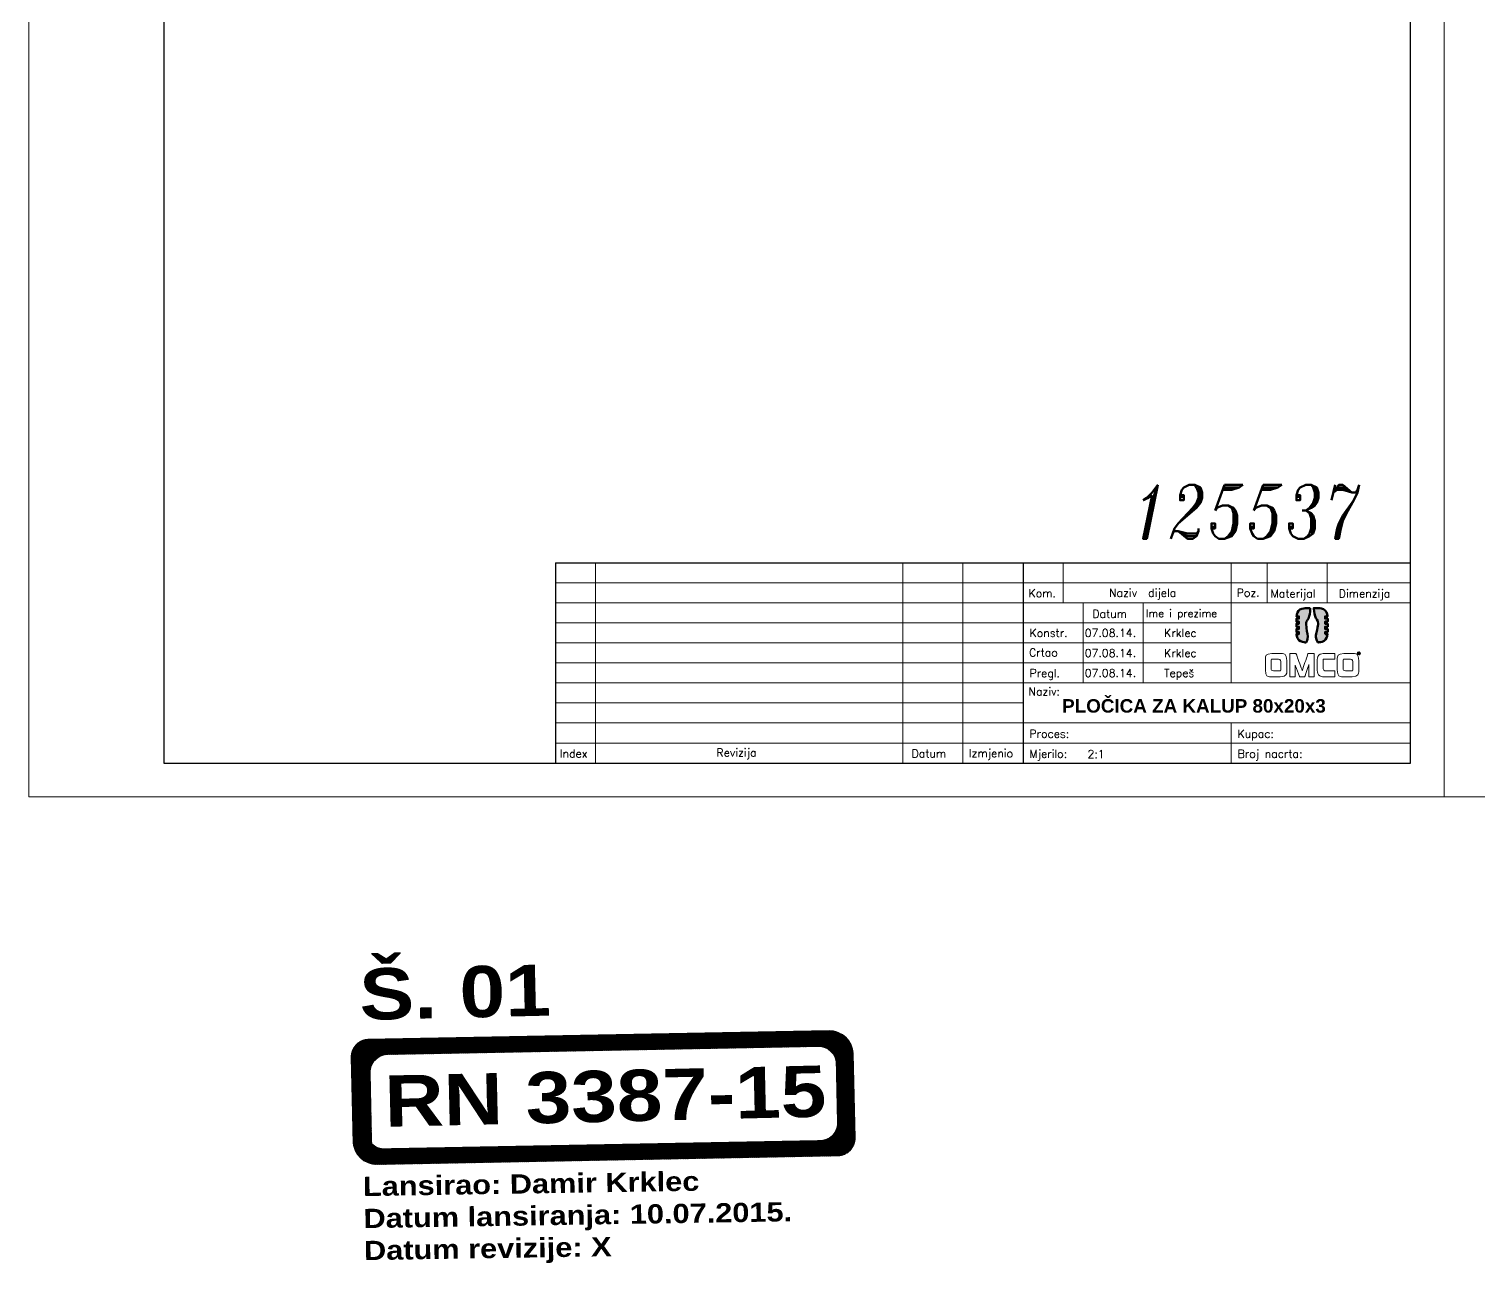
# Model space of a CAD drawing. Extents: x -409 to 671, y -177 to 531.
# Drawn here: x -408.5 to -193.5, y -163.3 to 19.8 of the extents above; entities that cross this region are included whole.
import ezdxf

# ---------------------------------------------------------------- set-up
doc = ezdxf.new("R2010")
doc.units = 0
doc.header["$LTSCALE"] = 7
doc.header["$MEASUREMENT"] = 0
doc.layers.get('0').update_dxf_attribs({"linetype": 'CONTINUOUS', "lineweight": 15})
doc.layers.add('3', color=3, linetype='CONTINUOUS', lineweight=30)
doc.layers.add('4', color=5, linetype='CONTINUOUS', lineweight=50)
doc.styles.add('ITALICT', font='ITALICT.shx', dxfattribs={"width": 0.8, "height": 3})
doc.styles.add('ROMANS', font='romans.shx')
doc.styles.get("Standard").update_dxf_attribs({"font": 'isocp.shx', "height": 3})
pattern_1 = [(45, (-366.213704, -153.16795), (-0.04939141, 0.04939141), [])]

msp = doc.modelspace()

# ---------------------------------------------------------------- hatches: boundary and pattern name
h = msp.add_hatch()
h.set_pattern_fill('ANSI31', color=1, scale=0.0055, style=0)
h.set_pattern_definition([(45, (-366.213704, -153.167948), (-0.012347852, 0.012347852), [])])
h.paths.add_polyline_path([(-289.3085, -146.6682, 0.41522729), (-286.7187, -143.97), (-286.9975, -131.4273, 0.33879662), (-289.0044, -128.9229, 0.05237956), (-289.736, -128.8479, 0.00407107), (-289.7933, -128.8485), (-358.0948, -130.1303, 0.41522729), (-360.6846, -132.8285), (-360.4081, -145.2643, 0.00407107), (-360.4064, -145.3216, 0.05237956), (-360.3015, -146.0495, 0.33879662), (-357.7169, -147.9521)])
h.paths.add_polyline_path([(-288.5126, -142.4634, -0.41522729), (-291.1024, -145.1616), (-355.7714, -146.3753, -0.18828344), (-357.5729, -145.7106, -0.20868191), (-358.4603, -143.7944), (-358.6707, -134.331, -0.41522729), (-356.0809, -131.6328), (-291.4119, -130.4191, -0.41320056), (-288.723, -133), (-288.7059, -133.7698)], flags=16)
h = msp.add_hatch()
h.set_pattern_fill('ANSI31', color=254, scale=0.022, style=0)
h.set_pattern_definition(pattern_1)
h.paths.add_polyline_path([(-357.7169, -147.9521, -0.33879662), (-360.3015, -146.0495, 0.3486048), (-356.823, -148.7054), (-288.5215, -147.4236, 0.41522729), (-285.9317, -144.7254), (-286.2081, -132.2896, 0.3486048), (-289.0044, -128.9229, -0.33879662), (-286.9975, -131.4273), (-286.7187, -143.97, -0.41522729), (-289.3085, -146.6682)])
h = msp.add_hatch()
h.set_pattern_fill('ANSI31', color=254, scale=0.022, style=0)
h.set_pattern_definition(pattern_1)
h.paths.add_polyline_path([(-288.723, -133, 0.41320056), (-291.4119, -130.4191), (-356.0809, -131.6328, 0.41522729), (-358.6707, -134.331), (-358.4603, -143.7944, 0.20868191), (-357.5729, -145.7106, -0.09285073), (-357.6563, -145.3143), (-357.8837, -135.0863, -0.41522729), (-355.2939, -132.3881), (-291.3948, -131.1889, -0.41320056), (-288.7059, -133.7698)])
at = {"layer": '4'}
h = msp.add_hatch(color=142, dxfattribs=at)
edge = h.paths.add_edge_path()
edge.add_spline(control_points=[(-219.0134, -68.5017), (-219.0134, -67.8634), (-218.4513, -67.6925), (-218.3898, -66.1606)], knot_values=[0.95238095, 0.95238095, 0.95238095, 0.95238095, 1, 1, 1, 1], degree=3, periodic=0)
edge.add_spline(control_points=[(-218.3898, -66.1606), (-218.3898, -66.1606), (-219.0382, -66.1606), (-219.0382, -66.1606)], knot_values=[0, 0, 0, 0, 0.04761905, 0.04761905, 0.04761905, 0.04761905], degree=3, periodic=0)
edge.add_spline(control_points=[(-219.0382, -66.1606), (-220.1328, -66.1606), (-220.3824, -67.005), (-220.4394, -67.3905), (-220.4394, -67.3905), (-220.4394, -67.3905), (-220.3466, -67.3905), (-220.2538, -67.3905)], knot_values=[0.04761905, 0.04761905, 0.04761905, 0.04761905, 0.0952381, 0.0952381, 0.0952381, 0.0952381, 0.11904762, 0.11904762, 0.11904762, 0.11904762], degree=3, periodic=0)
edge.add_spline(control_points=[(-220.2538, -67.3905), (-220.161, -67.3905), (-220.0683, -67.3905), (-220.0683, -67.3905)], knot_values=[0.11904762, 0.11904762, 0.11904762, 0.11904762, 0.14285714, 0.14285714, 0.14285714, 0.14285714], degree=3, periodic=0)
edge.add_spline(control_points=[(-220.0683, -67.3905), (-220.0683, -67.3905), (-220.0683, -67.7011), (-220.0683, -67.7011)], knot_values=[0.14285714, 0.14285714, 0.14285714, 0.14285714, 0.19047571, 0.19047571, 0.19047571, 0.19047571], degree=3, periodic=0)
edge.add_spline(control_points=[(-220.0683, -67.7011), (-220.0683, -67.7011), (-220.0683, -67.7011), (-220.0683, -67.7011), (-220.0683, -67.7011), (-220.0683, -67.7011), (-220.1653, -67.7011), (-220.2624, -67.7011)], knot_values=[0.19047571, 0.19047571, 0.19047571, 0.19047571, 0.19047619, 0.19047619, 0.19047619, 0.19047619, 0.21428571, 0.21428571, 0.21428571, 0.21428571], degree=3, periodic=0)
edge.add_spline(control_points=[(-220.2624, -67.7011), (-220.3594, -67.7011), (-220.4565, -67.7011), (-220.4565, -67.7011), (-220.4565, -67.7011), (-220.4565, -67.7011), (-220.4565, -67.8152), (-220.4565, -67.9293)], knot_values=[0.21428571, 0.21428571, 0.21428571, 0.21428571, 0.23809524, 0.23809524, 0.23809524, 0.23809524, 0.26190476, 0.26190476, 0.26190476, 0.26190476], degree=3, periodic=0)
edge.add_spline(control_points=[(-220.4565, -67.9293), (-220.4565, -68.0434), (-220.4565, -68.1575), (-220.4565, -68.1575), (-220.4565, -68.1575), (-220.4565, -68.1575), (-220.3594, -68.1575), (-220.2624, -68.1575)], knot_values=[0.26190476, 0.26190476, 0.26190476, 0.26190476, 0.28571429, 0.28571429, 0.28571429, 0.28571429, 0.30952381, 0.30952381, 0.30952381, 0.30952381], degree=3, periodic=0)
edge.add_spline(control_points=[(-220.2624, -68.1575), (-220.1653, -68.1575), (-220.0683, -68.1575), (-220.0683, -68.1575)], knot_values=[0.30952381, 0.30952381, 0.30952381, 0.30952381, 0.33333333, 0.33333333, 0.33333333, 0.33333333], degree=3, periodic=0)
edge.add_spline(control_points=[(-220.0683, -68.1575), (-220.0683, -68.1575), (-220.0683, -68.4681), (-220.0683, -68.4681)], knot_values=[0.33333333, 0.33333333, 0.33333333, 0.33333333, 0.3809519, 0.3809519, 0.3809519, 0.3809519], degree=3, periodic=0)
edge.add_spline(control_points=[(-220.0683, -68.4681), (-220.0683, -68.4681), (-220.0683, -68.4681), (-220.0683, -68.4681), (-220.0683, -68.4681), (-220.0683, -68.4681), (-220.1653, -68.4681), (-220.2624, -68.4681)], knot_values=[0.3809519, 0.3809519, 0.3809519, 0.3809519, 0.38095238, 0.38095238, 0.38095238, 0.38095238, 0.4047619, 0.4047619, 0.4047619, 0.4047619], degree=3, periodic=0)
edge.add_spline(control_points=[(-220.2624, -68.4681), (-220.3594, -68.4681), (-220.4565, -68.4681), (-220.4565, -68.4681), (-220.4565, -68.4681), (-220.4565, -68.4681), (-220.4565, -68.5822), (-220.4565, -68.6963)], knot_values=[0.4047619, 0.4047619, 0.4047619, 0.4047619, 0.42857143, 0.42857143, 0.42857143, 0.42857143, 0.45238095, 0.45238095, 0.45238095, 0.45238095], degree=3, periodic=0)
edge.add_spline(control_points=[(-220.4565, -68.6963), (-220.4565, -68.8104), (-220.4565, -68.9245), (-220.4565, -68.9245), (-220.4565, -68.9245), (-220.4565, -68.9245), (-220.3594, -68.9245), (-220.2624, -68.9245)], knot_values=[0.45238095, 0.45238095, 0.45238095, 0.45238095, 0.47619048, 0.47619048, 0.47619048, 0.47619048, 0.5, 0.5, 0.5, 0.5], degree=3, periodic=0)
edge.add_spline(control_points=[(-220.2624, -68.9245), (-220.1653, -68.9245), (-220.0683, -68.9245), (-220.0683, -68.9245)], knot_values=[0.5, 0.5, 0.5, 0.5, 0.52380952, 0.52380952, 0.52380952, 0.52380952], degree=3, periodic=0)
edge.add_spline(control_points=[(-220.0683, -68.9245), (-220.0683, -68.9245), (-220.0683, -69.235), (-220.0683, -69.235)], knot_values=[0.52380952, 0.52380952, 0.52380952, 0.52380952, 0.5714281, 0.5714281, 0.5714281, 0.5714281], degree=3, periodic=0)
edge.add_spline(control_points=[(-220.0683, -69.235), (-220.0683, -69.235), (-220.0683, -69.235), (-220.0683, -69.235), (-220.0683, -69.235), (-220.0683, -69.235), (-220.1653, -69.235), (-220.2624, -69.235)], knot_values=[0.5714281, 0.5714281, 0.5714281, 0.5714281, 0.57142857, 0.57142857, 0.57142857, 0.57142857, 0.5952381, 0.5952381, 0.5952381, 0.5952381], degree=3, periodic=0)
edge.add_spline(control_points=[(-220.2624, -69.235), (-220.3594, -69.235), (-220.4565, -69.235), (-220.4565, -69.235), (-220.4565, -69.235), (-220.4565, -69.235), (-220.4565, -69.3491), (-220.4565, -69.4632)], knot_values=[0.5952381, 0.5952381, 0.5952381, 0.5952381, 0.61904762, 0.61904762, 0.61904762, 0.61904762, 0.64285714, 0.64285714, 0.64285714, 0.64285714], degree=3, periodic=0)
edge.add_spline(control_points=[(-220.4565, -69.4632), (-220.4565, -69.5773), (-220.4565, -69.6915), (-220.4565, -69.6915), (-220.4565, -69.6915), (-220.4565, -69.6915), (-220.3594, -69.6915), (-220.2624, -69.6915)], knot_values=[0.64285714, 0.64285714, 0.64285714, 0.64285714, 0.66666667, 0.66666667, 0.66666667, 0.66666667, 0.69047619, 0.69047619, 0.69047619, 0.69047619], degree=3, periodic=0)
edge.add_spline(control_points=[(-220.2624, -69.6915), (-220.1653, -69.6915), (-220.0683, -69.6915), (-220.0683, -69.6915)], knot_values=[0.69047619, 0.69047619, 0.69047619, 0.69047619, 0.71428571, 0.71428571, 0.71428571, 0.71428571], degree=3, periodic=0)
edge.add_spline(control_points=[(-220.0683, -69.6915), (-220.0683, -69.6915), (-220.0683, -70.002), (-220.0683, -70.002)], knot_values=[0.71428571, 0.71428571, 0.71428571, 0.71428571, 0.76190429, 0.76190429, 0.76190429, 0.76190429], degree=3, periodic=0)
edge.add_spline(control_points=[(-220.0683, -70.002), (-220.0683, -70.002), (-220.0683, -70.002), (-220.0683, -70.002), (-220.0683, -70.002), (-220.0683, -70.002), (-220.4423, -70.002), (-220.4423, -70.002)], knot_values=[0.76190429, 0.76190429, 0.76190429, 0.76190429, 0.76190476, 0.76190476, 0.76190476, 0.76190476, 0.80952381, 0.80952381, 0.80952381, 0.80952381], degree=3, periodic=0)
edge.add_spline(control_points=[(-220.4423, -70.002), (-220.3101, -71.1717), (-219.2768, -71.2319), (-219.1241, -71.2319)], knot_values=[0.80952381, 0.80952381, 0.80952381, 0.80952381, 0.85714286, 0.85714286, 0.85714286, 0.85714286], degree=3, periodic=0)
edge.add_spline(control_points=[(-219.1241, -71.2319), (-219.1241, -71.2319), (-219.0095, -71.2319), (-219.0095, -71.2319)], knot_values=[0.85714286, 0.85714286, 0.85714286, 0.85714286, 0.9047619, 0.9047619, 0.9047619, 0.9047619], degree=3, periodic=0)
edge.add_spline(control_points=[(-219.0095, -71.2319), (-218.4669, -70.4517), (-219.0134, -69.3146), (-219.0134, -68.5017)], knot_values=[0.9047619, 0.9047619, 0.9047619, 0.9047619, 0.95238095, 0.95238095, 0.95238095, 0.95238095], degree=3, periodic=0)
h = msp.add_hatch(color=253, dxfattribs=at)
edge = h.paths.add_edge_path()
edge.add_spline(control_points=[(-216.1857, -68.9245), (-216.1857, -68.9245), (-216.1857, -68.9245), (-216.1857, -68.9245), (-216.1857, -68.9245), (-216.1857, -68.9245), (-216.0886, -68.9245), (-215.9916, -68.9245)], knot_values=[0.23809476, 0.23809476, 0.23809476, 0.23809476, 0.23809524, 0.23809524, 0.23809524, 0.23809524, 0.26190476, 0.26190476, 0.26190476, 0.26190476], degree=3, periodic=0)
edge.add_spline(control_points=[(-215.9916, -68.9245), (-215.8945, -68.9245), (-215.7975, -68.9245), (-215.7975, -68.9245), (-215.7975, -68.9245), (-215.7975, -68.9245), (-215.7975, -68.8104), (-215.7975, -68.6963)], knot_values=[0.26190476, 0.26190476, 0.26190476, 0.26190476, 0.28571429, 0.28571429, 0.28571429, 0.28571429, 0.30952381, 0.30952381, 0.30952381, 0.30952381], degree=3, periodic=0)
edge.add_spline(control_points=[(-215.7975, -68.6963), (-215.7975, -68.5822), (-215.7975, -68.4681), (-215.7975, -68.4681), (-215.7975, -68.4681), (-215.7975, -68.4681), (-215.8945, -68.4681), (-215.9916, -68.4681)], knot_values=[0.30952381, 0.30952381, 0.30952381, 0.30952381, 0.33333333, 0.33333333, 0.33333333, 0.33333333, 0.35714286, 0.35714286, 0.35714286, 0.35714286], degree=3, periodic=0)
edge.add_spline(control_points=[(-215.9916, -68.4681), (-216.0886, -68.4681), (-216.1857, -68.4681), (-216.1857, -68.4681)], knot_values=[0.35714286, 0.35714286, 0.35714286, 0.35714286, 0.38095238, 0.38095238, 0.38095238, 0.38095238], degree=3, periodic=0)
edge.add_spline(control_points=[(-216.1857, -68.4681), (-216.1857, -68.4681), (-216.1857, -68.1575), (-216.1857, -68.1575)], knot_values=[0.38095238, 0.38095238, 0.38095238, 0.38095238, 0.42857095, 0.42857095, 0.42857095, 0.42857095], degree=3, periodic=0)
edge.add_spline(control_points=[(-216.1857, -68.1575), (-216.1857, -68.1575), (-216.1857, -68.1575), (-216.1857, -68.1575), (-216.1857, -68.1575), (-216.1857, -68.1575), (-216.0886, -68.1575), (-215.9916, -68.1575)], knot_values=[0.42857095, 0.42857095, 0.42857095, 0.42857095, 0.42857143, 0.42857143, 0.42857143, 0.42857143, 0.45238095, 0.45238095, 0.45238095, 0.45238095], degree=3, periodic=0)
edge.add_spline(control_points=[(-215.9916, -68.1575), (-215.8945, -68.1575), (-215.7975, -68.1575), (-215.7975, -68.1575), (-215.7975, -68.1575), (-215.7975, -68.1575), (-215.7975, -68.0434), (-215.7975, -67.9293)], knot_values=[0.45238095, 0.45238095, 0.45238095, 0.45238095, 0.47619048, 0.47619048, 0.47619048, 0.47619048, 0.5, 0.5, 0.5, 0.5], degree=3, periodic=0)
edge.add_spline(control_points=[(-215.7975, -67.9293), (-215.7975, -67.8152), (-215.7975, -67.7011), (-215.7975, -67.7011), (-215.7975, -67.7011), (-215.7975, -67.7011), (-215.8945, -67.7011), (-215.9916, -67.7011)], knot_values=[0.5, 0.5, 0.5, 0.5, 0.52380952, 0.52380952, 0.52380952, 0.52380952, 0.54761905, 0.54761905, 0.54761905, 0.54761905], degree=3, periodic=0)
edge.add_spline(control_points=[(-215.9916, -67.7011), (-216.0886, -67.7011), (-216.1857, -67.7011), (-216.1857, -67.7011)], knot_values=[0.54761905, 0.54761905, 0.54761905, 0.54761905, 0.57142857, 0.57142857, 0.57142857, 0.57142857], degree=3, periodic=0)
edge.add_spline(control_points=[(-216.1857, -67.7011), (-216.1857, -67.7011), (-216.1857, -67.3905), (-216.1857, -67.3905)], knot_values=[0.57142857, 0.57142857, 0.57142857, 0.57142857, 0.61904714, 0.61904714, 0.61904714, 0.61904714], degree=3, periodic=0)
edge.add_spline(control_points=[(-216.1857, -67.3905), (-216.1857, -67.3905), (-216.1857, -67.3905), (-216.1857, -67.3905), (-216.1857, -67.3905), (-216.1857, -67.3905), (-215.8128, -67.3905), (-215.8128, -67.3905)], knot_values=[0.61904714, 0.61904714, 0.61904714, 0.61904714, 0.61904762, 0.61904762, 0.61904762, 0.61904762, 0.66666667, 0.66666667, 0.66666667, 0.66666667], degree=3, periodic=0)
edge.add_spline(control_points=[(-215.8128, -67.3905), (-215.9493, -66.2285), (-216.9775, -66.1606), (-217.1298, -66.1606), (-217.1298, -66.1606), (-217.1298, -66.1606), (-217.8644, -66.1606), (-217.8644, -66.1606)], knot_values=[0.66666667, 0.66666667, 0.66666667, 0.66666667, 0.71428571, 0.71428571, 0.71428571, 0.71428572, 0.76190476, 0.76190476, 0.76190476, 0.76190476], degree=3, periodic=0)
edge.add_spline(control_points=[(-217.8644, -66.1606), (-217.8027, -67.6925), (-217.2404, -67.8634), (-217.2404, -68.5017)], knot_values=[0.76190476, 0.76190476, 0.76190476, 0.76190476, 0.80952381, 0.80952381, 0.80952381, 0.80952381], degree=3, periodic=0)
edge.add_spline(control_points=[(-217.2404, -68.5017), (-217.2404, -69.3146), (-217.787, -70.4517), (-217.2444, -71.2319)], knot_values=[0.80952381, 0.80952381, 0.80952381, 0.80952381, 0.85714286, 0.85714286, 0.85714286, 0.85714286], degree=3, periodic=0)
edge.add_spline(control_points=[(-217.2444, -71.2319), (-217.2444, -71.2319), (-217.2072, -71.2319), (-217.2072, -71.2319)], knot_values=[0.85714286, 0.85714286, 0.85714286, 0.85714286, 0.9047619, 0.9047619, 0.9047619, 0.9047619], degree=3, periodic=0)
edge.add_spline(control_points=[(-217.2072, -71.2319), (-216.1126, -71.2319), (-215.8681, -70.3876), (-215.8134, -70.002), (-215.8134, -70.002), (-215.8134, -70.002), (-215.9065, -70.002), (-215.9996, -70.002)], knot_values=[0.9047619, 0.9047619, 0.9047619, 0.9047619, 0.95238095, 0.95238095, 0.95238095, 0.95238095, 0.97619048, 0.97619048, 0.97619048, 0.97619048], degree=3, periodic=0)
edge.add_spline(control_points=[(-215.9996, -70.002), (-216.0926, -70.002), (-216.1857, -70.002), (-216.1857, -70.002)], knot_values=[0.97619048, 0.97619048, 0.97619048, 0.97619048, 1, 1, 1, 1], degree=3, periodic=0)
edge.add_spline(control_points=[(-216.1857, -70.002), (-216.1857, -70.002), (-216.1857, -69.6915), (-216.1857, -69.6915)], knot_values=[0, 0, 0, 0, 0.04761857, 0.04761857, 0.04761857, 0.04761857], degree=3, periodic=0)
edge.add_spline(control_points=[(-216.1857, -69.6915), (-216.1857, -69.6915), (-216.1857, -69.6915), (-216.1857, -69.6915), (-216.1857, -69.6915), (-216.1857, -69.6915), (-216.0886, -69.6915), (-215.9916, -69.6915)], knot_values=[0.04761857, 0.04761857, 0.04761857, 0.04761857, 0.04761905, 0.04761905, 0.04761905, 0.04761905, 0.07142857, 0.07142857, 0.07142857, 0.07142857], degree=3, periodic=0)
edge.add_spline(control_points=[(-215.9916, -69.6915), (-215.8945, -69.6915), (-215.7975, -69.6915), (-215.7975, -69.6915), (-215.7975, -69.6915), (-215.7975, -69.6915), (-215.7975, -69.5773), (-215.7975, -69.4632)], knot_values=[0.07142857, 0.07142857, 0.07142857, 0.07142857, 0.0952381, 0.0952381, 0.0952381, 0.0952381, 0.11904762, 0.11904762, 0.11904762, 0.11904762], degree=3, periodic=0)
edge.add_spline(control_points=[(-215.7975, -69.4632), (-215.7975, -69.3491), (-215.7975, -69.235), (-215.7975, -69.235), (-215.7975, -69.235), (-215.7975, -69.235), (-215.8945, -69.235), (-215.9916, -69.235)], knot_values=[0.11904762, 0.11904762, 0.11904762, 0.11904762, 0.14285714, 0.14285714, 0.14285714, 0.14285714, 0.16666667, 0.16666667, 0.16666667, 0.16666667], degree=3, periodic=0)
edge.add_spline(control_points=[(-215.9916, -69.235), (-216.0886, -69.235), (-216.1857, -69.235), (-216.1857, -69.235)], knot_values=[0.16666667, 0.16666667, 0.16666667, 0.16666667, 0.19047619, 0.19047619, 0.19047619, 0.19047619], degree=3, periodic=0)
edge.add_spline(control_points=[(-216.1857, -69.235), (-216.1857, -69.235), (-216.1857, -68.9245), (-216.1857, -68.9245)], knot_values=[0.19047619, 0.19047619, 0.19047619, 0.19047619, 0.23809476, 0.23809476, 0.23809476, 0.23809476], degree=3, periodic=0)

# ---------------------------------------------------------------- linework, layer by layer
for p, q in [((-408.5003, 202.8629), (-408.5003, -94.1371)), ((-198.5003, 202.8629), (-198.5003, -94.1371)), ((-198.5003, -94.1371), (-198.5003, 202.8629)), ((-324.4639, -59.4431), (-324.4639, -89.1371)), ((-278.8291, -59.4431), (-278.8291, -89.1371)), ((-269.9209, -59.4431), (-269.9209, -89.1371)), ((-255.0739, -59.4431), (-255.0739, -65.3819)), ((-230.131, -59.4431), (-230.131, -77.2595)), ((-224.786, -59.4431), (-224.786, -65.3819)), ((-215.8778, -59.4431), (-215.8778, -65.3819)), ((-330.4027, -62.4125), (-203.5003, -62.4125)), ((-203.5003, -65.3819), (-330.4027, -65.3819)), ((-252.1045, -65.3819), (-252.1045, -77.2595)), ((-243.1963, -65.3819), (-243.1963, -77.2595)), ((-330.4027, -68.3513), (-230.131, -68.3513)), ((-330.4027, -71.3207), (-230.131, -71.3207)), ((-330.4027, -74.2901), (-230.131, -74.2901)), ((-330.4027, -77.2595), (-203.5003, -77.2595)), ((-261.0127, -80.2289), (-330.4027, -80.2289)), ((-330.4027, -83.1983), (-203.5003, -83.1983)), ((-230.131, -83.1983), (-230.131, -89.1371)), ((-330.4027, -86.1677), (-203.5003, -86.1677)), ((-408.5003, -94.1371), (-198.5003, -94.1371)), ((-198.5003, -94.1371), (11.4997, -94.1371))]:
    msp.add_line(p, q)
at = {"color": 7}
for p, q in [((-358.0948, -130.1303), (-289.7933, -128.8485)), ((-356.0809, -131.6328), (-291.4119, -130.4191)), ((-360.6846, -132.8285), (-360.4081, -145.2643)), ((-355.2939, -132.3881), (-291.3948, -131.1889)), ((-288.723, -133), (-288.5126, -142.4634)), ((-286.9975, -131.4273), (-286.7187, -143.97)), ((-286.2081, -132.2896), (-285.9317, -144.7254)), ((-358.6707, -134.331), (-358.4603, -143.7944)), ((-357.8837, -135.0863), (-357.6563, -145.3143)), ((-355.7714, -146.3753), (-291.1024, -145.1616)), ((-357.7169, -147.9521), (-289.3085, -146.6682)), ((-356.823, -148.7054), (-288.5215, -147.4236))]:
    msp.add_line(p, q, dxfattribs=at)
for centre, radius, start, end in [((-289.7273, -132.3679), 3.52, 1.273388, 91.075154), ((-289.6369, -131.486), 2.64, 1.273388, 91.075154), ((-358.0452, -132.7698), 2.64, 91.075154, 181.273388), ((-291.3623, -133.0587), 2.64, 1.273388, 91.075154), ((-356.0313, -134.2723), 2.64, 91.075154, 181.273388), ((-355.2443, -135.0277), 2.64, 91.075154, 181.273388), ((-291.3452, -133.8285), 2.64, 1.273388, 91.075154), ((-355.821, -143.7358), 2.64, 181.273388, 271.075154), ((-291.152, -142.5221), 2.64, 271.075154, 1.273388), ((-289.358, -144.0287), 2.64, 271.075154, 1.273388), ((-356.889, -145.186), 3.52, 181.273388, 271.075154), ((-357.7664, -145.3125), 2.64, 181.273388, 271.075154), ((-356.5566, -145.2898), 1.1, 181.273388, 202.49237), ((-288.5711, -144.7841), 2.64, 271.075154, 1.273388)]:
    msp.add_arc(centre, radius, start, end, dxfattribs=at)
for points, knots in [([(-222.8383, -76.3394), (-222.8383, -76.3394), (-224.1435, -76.3394), (-224.1435, -76.3394), (-224.1435, -76.3394), (-224.2546, -76.3394), (-225.0506, -76.2927), (-225.0506, -75.3269), (-225.0506, -75.3269), (-225.0506, -75.3269), (-225.0506, -73.8521), (-225.0506, -73.8521), (-225.0506, -73.8521), (-225.0506, -73.8521), (-225.0506, -72.8864), (-224.085, -72.8864), (-224.085, -72.8864), (-224.085, -72.8864), (-222.7857, -72.8864), (-222.7857, -72.8864), (-222.7857, -72.8864), (-222.6745, -72.8864), (-221.8785, -72.9391), (-221.8785, -73.9048), (-221.8785, -73.9048), (-221.8785, -73.9048), (-221.8785, -75.3737), (-221.8785, -75.3737), (-221.8785, -75.3737), (-221.8785, -75.3737), (-221.8727, -76.3394), (-222.8383, -76.3394)], [0, 0, 0, 0, 0.125, 0.125, 0.125, 0.1875, 0.25, 0.25, 0.25, 0.3125, 0.375, 0.375, 0.375, 0.4375, 0.5, 0.5, 0.5, 0.5625, 0.625, 0.625, 0.625, 0.6875, 0.75, 0.75, 0.75, 0.8125, 0.875, 0.875, 0.875, 0.9375, 1, 1, 1, 1]), ([(-218.5894, -76.3394), (-218.5894, -76.3394), (-218.5894, -74.531), (-218.5894, -74.531), (-218.5894, -74.531), (-218.5894, -74.531), (-219.2214, -76.3394), (-219.2214, -76.3394), (-219.2214, -76.3394), (-219.2214, -76.3394), (-219.9823, -76.3394), (-219.9823, -76.3394), (-219.9823, -76.3394), (-219.9823, -76.3394), (-220.626, -74.6128), (-220.626, -74.6128), (-220.626, -74.6128), (-220.626, -74.6128), (-220.626, -76.3394), (-220.626, -76.3394), (-220.626, -76.3394), (-220.626, -76.3394), (-221.4396, -76.3394), (-221.4396, -76.3394), (-221.4396, -76.3394), (-221.4396, -76.3394), (-221.4396, -72.8864), (-221.4396, -72.8864), (-221.4396, -72.8864), (-221.4396, -72.8864), (-220.4974, -72.8864), (-220.4974, -72.8864), (-220.4974, -72.8864), (-220.4974, -72.8864), (-219.5902, -75.4323), (-219.5902, -75.4323), (-219.5902, -75.4323), (-219.5902, -75.4323), (-218.724, -72.8864), (-218.724, -72.8864), (-218.724, -72.8864), (-218.724, -72.8864), (-217.7992, -72.8864), (-217.7992, -72.8864), (-217.7992, -72.8864), (-217.7992, -72.8864), (-217.7992, -76.3394), (-217.7992, -76.3394), (-217.7992, -76.3394), (-217.7992, -76.3394), (-218.5894, -76.3394), (-218.5894, -76.3394)], [0, 0, 0, 0, 0.07692308, 0.07692308, 0.07692308, 0.11538462, 0.15384615, 0.15384615, 0.15384615, 0.19230769, 0.23076923, 0.23076923, 0.23076923, 0.26923077, 0.30769231, 0.30769231, 0.30769231, 0.34615385, 0.38461538, 0.38461538, 0.38461538, 0.42307692, 0.46153846, 0.46153846, 0.46153846, 0.5, 0.53846154, 0.53846154, 0.53846154, 0.57692308, 0.61538462, 0.61538462, 0.61538462, 0.65384615, 0.69230769, 0.69230769, 0.69230769, 0.73076923, 0.76923077, 0.76923077, 0.76923077, 0.80769231, 0.84615385, 0.84615385, 0.84615385, 0.88461538, 0.92307692, 0.92307692, 0.92307692, 0.96153846, 1, 1, 1, 1]), ([(-214.7558, -75.4617), (-214.7558, -75.4617), (-216.143, -75.4617), (-216.143, -75.4617), (-216.143, -75.4617), (-216.4825, -75.4617), (-216.4825, -75.0694), (-216.4825, -75.0694), (-216.4825, -75.0694), (-216.4825, -75.0694), (-216.4825, -73.8228), (-216.4825, -73.8228), (-216.4825, -73.8228), (-216.4825, -73.7117), (-216.3712, -73.7058), (-216.3712, -73.7058), (-216.3712, -73.7058), (-216.3712, -73.7058), (-214.7558, -73.7058), (-214.7558, -73.7058), (-214.7558, -73.7058), (-214.7558, -73.7058), (-214.7558, -72.8864), (-214.7558, -72.8864), (-214.7558, -72.8864), (-214.7558, -72.8864), (-216.3946, -72.8864), (-216.3946, -72.8864), (-216.3946, -72.8864), (-217.3603, -72.8864), (-217.3603, -73.8521), (-217.3603, -73.8521), (-217.3603, -73.8521), (-217.3603, -73.8521), (-217.3603, -75.3269), (-217.3603, -75.3269), (-217.3603, -75.3269), (-217.3603, -76.2927), (-216.5644, -76.3394), (-216.4532, -76.3394), (-216.4532, -76.3394), (-216.4532, -76.3394), (-214.7558, -76.3394), (-214.7558, -76.3394), (-214.7558, -76.3394), (-214.7558, -76.3394), (-214.7558, -75.4617), (-214.7558, -75.4617)], [0, 0, 0, 0, 0.08333333, 0.08333333, 0.08333333, 0.125, 0.16666667, 0.16666667, 0.16666667, 0.20833333, 0.25, 0.25, 0.25, 0.29166667, 0.33333333, 0.33333333, 0.33333333, 0.375, 0.41666667, 0.41666667, 0.41666667, 0.45833333, 0.5, 0.5, 0.5, 0.54166667, 0.58333333, 0.58333333, 0.58333333, 0.625, 0.66666667, 0.66666667, 0.66666667, 0.70833333, 0.75, 0.75, 0.75, 0.79166667, 0.83333333, 0.83333333, 0.83333333, 0.875, 0.91666667, 0.91666667, 0.91666667, 0.95833333, 1, 1, 1, 1]), ([(-212.1632, -76.3394), (-212.1632, -76.3394), (-213.4683, -76.3394), (-213.4683, -76.3394), (-213.4683, -76.3394), (-213.5795, -76.3394), (-214.3754, -76.2927), (-214.3754, -75.3269), (-214.3754, -75.3269), (-214.3754, -75.3269), (-214.3753, -73.8521), (-214.3753, -73.8521), (-214.3753, -73.8521), (-214.3753, -73.8521), (-214.3754, -72.8864), (-213.4098, -72.8864), (-213.4098, -72.8864), (-213.4098, -72.8864), (-212.1105, -72.8864), (-212.1105, -72.8864), (-212.1105, -72.8864), (-211.9993, -72.8864), (-211.2033, -72.9391), (-211.2033, -73.9048), (-211.2033, -73.9048), (-211.2033, -73.9048), (-211.2033, -75.3737), (-211.2033, -75.3737), (-211.2033, -75.3737), (-211.2033, -75.3737), (-211.1975, -76.3394), (-212.1632, -76.3394)], [0, 0, 0, 0, 0.125, 0.125, 0.125, 0.1875, 0.25, 0.25, 0.25, 0.3125, 0.375, 0.375, 0.375, 0.4375, 0.5, 0.5, 0.5, 0.5625, 0.625, 0.625, 0.625, 0.6875, 0.75, 0.75, 0.75, 0.8125, 0.875, 0.875, 0.875, 0.9375, 1, 1, 1, 1]), ([(-211.1895, -73.1056), (-211.3181, -73.1056), (-211.4225, -73.0011), (-211.4225, -72.8726), (-211.4225, -72.8726), (-211.4225, -72.7441), (-211.3181, -72.6397), (-211.1895, -72.6397), (-211.1895, -72.6397), (-211.061, -72.6397), (-210.9566, -72.7441), (-210.9566, -72.8726), (-210.9566, -72.8726), (-210.9566, -73.0011), (-211.061, -73.1056), (-211.1895, -73.1056)], [0, 0, 0, 0, 0.25, 0.25, 0.25, 0.375, 0.5, 0.5, 0.5, 0.625, 0.75, 0.75, 0.75, 0.875, 1, 1, 1, 1]), ([(-211.1895, -72.691), (-211.2891, -72.691), (-211.3711, -72.773), (-211.3711, -72.8726), (-211.3711, -72.8726), (-211.3711, -72.9722), (-211.2891, -73.0541), (-211.1895, -73.0541), (-211.1895, -73.0541), (-211.0899, -73.0541), (-211.0079, -72.9722), (-211.0079, -72.8726), (-211.0079, -72.8726), (-211.0079, -72.773), (-211.0899, -72.691), (-211.1895, -72.691)], [0, 0, 0, 0, 0.25, 0.25, 0.25, 0.375, 0.5, 0.5, 0.5, 0.625, 0.75, 0.75, 0.75, 0.875, 1, 1, 1, 1]), ([(-211.1366, -72.9127), (-211.1366, -72.9127), (-211.0883, -72.9866), (-211.0883, -72.9866), (-211.0883, -72.9866), (-211.0883, -72.9866), (-211.1526, -72.9866), (-211.1526, -72.9866), (-211.1526, -72.9866), (-211.1526, -72.9866), (-211.1927, -72.9208), (-211.1927, -72.9208), (-211.1927, -72.9208), (-211.1927, -72.9208), (-211.2185, -72.9208), (-211.2185, -72.9208), (-211.2185, -72.9208), (-211.2185, -72.9208), (-211.2185, -72.9866), (-211.2185, -72.9866), (-211.2185, -72.9866), (-211.2185, -72.9866), (-211.2763, -72.9866), (-211.2763, -72.9866), (-211.2763, -72.9866), (-211.2763, -72.9866), (-211.2763, -72.7505), (-211.2763, -72.7505), (-211.2763, -72.7505), (-211.2763, -72.7505), (-211.1735, -72.7505), (-211.1735, -72.7505), (-211.1735, -72.7505), (-211.1542, -72.7505), (-211.0835, -72.7505), (-211.0835, -72.8356), (-211.0835, -72.8356), (-211.0835, -72.8805), (-211.1108, -72.903), (-211.1366, -72.9127)], [0, 0, 0, 0, 0.1, 0.1, 0.1, 0.15, 0.2, 0.2, 0.2, 0.25, 0.3, 0.3, 0.3, 0.35, 0.4, 0.4, 0.4, 0.45, 0.5, 0.5, 0.5, 0.55, 0.6, 0.6, 0.6, 0.65, 0.7, 0.7, 0.7, 0.75, 0.8, 0.8, 0.8, 0.85, 0.9, 0.9, 0.9, 0.95, 1, 1, 1, 1]), ([(-211.188, -72.8003), (-211.188, -72.8003), (-211.2185, -72.8003), (-211.2185, -72.8003), (-211.2185, -72.8003), (-211.2185, -72.8003), (-211.2185, -72.8741), (-211.2185, -72.8741), (-211.2185, -72.8741), (-211.2185, -72.8741), (-211.188, -72.8741), (-211.188, -72.8741), (-211.188, -72.8741), (-211.1574, -72.8741), (-211.1446, -72.8629), (-211.1446, -72.8356), (-211.1446, -72.8356), (-211.1446, -72.8083), (-211.1574, -72.8003), (-211.188, -72.8003)], [0, 0, 0, 0, 0.2, 0.2, 0.2, 0.3, 0.4, 0.4, 0.4, 0.5, 0.6, 0.6, 0.6, 0.7, 0.8, 0.8, 0.8, 0.9, 1, 1, 1, 1]), ([(-222.7564, -74.1037), (-222.7564, -74.1037), (-222.7564, -73.7058), (-223.0959, -73.7058), (-223.0959, -73.7058), (-223.0959, -73.7058), (-224.0615, -73.7058), (-224.0615, -73.7058), (-224.0615, -73.7058), (-224.0615, -73.7058), (-224.1727, -73.7117), (-224.1727, -73.8228), (-224.1727, -73.8228), (-224.1727, -73.8228), (-224.1727, -75.0694), (-224.1727, -75.0694), (-224.1727, -75.0694), (-224.1727, -75.0694), (-224.1727, -75.4617), (-223.8333, -75.4617), (-223.8333, -75.4617), (-223.8333, -75.4617), (-222.8676, -75.4617), (-222.8676, -75.4617), (-222.8676, -75.4617), (-222.8676, -75.4617), (-222.7564, -75.4617), (-222.7564, -75.3504), (-222.7564, -75.3504), (-222.7564, -75.3504), (-222.7564, -74.1037), (-222.7564, -74.1037)], [0, 0, 0, 0, 0.125, 0.125, 0.125, 0.1875, 0.25, 0.25, 0.25, 0.3125, 0.375, 0.375, 0.375, 0.4375, 0.5, 0.5, 0.5, 0.5625, 0.625, 0.625, 0.625, 0.6875, 0.75, 0.75, 0.75, 0.8125, 0.875, 0.875, 0.875, 0.9375, 1, 1, 1, 1]), ([(-212.0813, -74.1037), (-212.0813, -74.1037), (-212.0813, -73.7058), (-212.4208, -73.7058), (-212.4208, -73.7058), (-212.4208, -73.7058), (-213.3863, -73.7058), (-213.3863, -73.7058), (-213.3863, -73.7058), (-213.3863, -73.7058), (-213.4977, -73.7117), (-213.4977, -73.8228), (-213.4977, -73.8228), (-213.4977, -73.8228), (-213.4977, -75.0694), (-213.4977, -75.0694), (-213.4977, -75.0694), (-213.4977, -75.0694), (-213.4977, -75.4617), (-213.1581, -75.4617), (-213.1581, -75.4617), (-213.1581, -75.4617), (-212.1924, -75.4617), (-212.1924, -75.4617), (-212.1924, -75.4617), (-212.1924, -75.4617), (-212.0813, -75.4617), (-212.0813, -75.3504), (-212.0813, -75.3504), (-212.0813, -75.3504), (-212.0813, -74.1037), (-212.0813, -74.1037)], [0, 0, 0, 0, 0.125, 0.125, 0.125, 0.1875, 0.25, 0.25, 0.25, 0.3125, 0.375, 0.375, 0.375, 0.4375, 0.5, 0.5, 0.5, 0.5625, 0.625, 0.625, 0.625, 0.6875, 0.75, 0.75, 0.75, 0.8125, 0.875, 0.875, 0.875, 0.9375, 1, 1, 1, 1])]:
    msp.add_open_spline(points, degree=3, knots=knots)
at = {"layer": '3'}
for p, q in [((-388.5003, 197.8629), (-388.5003, -89.1371)), ((-203.5003, -89.1371), (-203.5003, 197.8629)), ((-330.4027, -59.4431), (-330.4027, -89.1371)), ((-330.4027, -59.4431), (-203.5003, -59.4431)), ((-261.0127, -59.4431), (-261.0127, -89.1371)), ((-388.5003, -89.1371), (-203.5003, -89.1371))]:
    msp.add_line(p, q, dxfattribs=at)
at = {"layer": '3', "linetype": 'ByBlock'}
msp.add_line((-330.4027, -89.1371), (-203.5003, -89.1371), dxfattribs=at)
at = {"layer": '4', "color": 142}
msp.add_open_spline([(-218.3898, -66.1606), (-218.3898, -66.1606), (-219.0382, -66.1606), (-219.0382, -66.1606), (-219.0382, -66.1606), (-220.1328, -66.1606), (-220.3824, -67.005), (-220.4394, -67.3905), (-220.4394, -67.3905), (-220.4394, -67.3905), (-220.0683, -67.3905), (-220.0683, -67.3905), (-220.0683, -67.3905), (-220.0683, -67.3905), (-220.0683, -67.7011), (-220.0683, -67.7011), (-220.0683, -67.7011), (-220.0683, -67.7011), (-220.4565, -67.7011), (-220.4565, -67.7011), (-220.4565, -67.7011), (-220.4565, -67.7011), (-220.4565, -68.1575), (-220.4565, -68.1575), (-220.4565, -68.1575), (-220.4565, -68.1575), (-220.0683, -68.1575), (-220.0683, -68.1575), (-220.0683, -68.1575), (-220.0683, -68.1575), (-220.0683, -68.4681), (-220.0683, -68.4681), (-220.0683, -68.4681), (-220.0683, -68.4681), (-220.4565, -68.4681), (-220.4565, -68.4681), (-220.4565, -68.4681), (-220.4565, -68.4681), (-220.4565, -68.9245), (-220.4565, -68.9245), (-220.4565, -68.9245), (-220.4565, -68.9245), (-220.0683, -68.9245), (-220.0683, -68.9245), (-220.0683, -68.9245), (-220.0683, -68.9245), (-220.0683, -69.235), (-220.0683, -69.235), (-220.0683, -69.235), (-220.0683, -69.235), (-220.4565, -69.235), (-220.4565, -69.235), (-220.4565, -69.235), (-220.4565, -69.235), (-220.4565, -69.6915), (-220.4565, -69.6915), (-220.4565, -69.6915), (-220.4565, -69.6915), (-220.0683, -69.6915), (-220.0683, -69.6915), (-220.0683, -69.6915), (-220.0683, -69.6915), (-220.0683, -70.002), (-220.0683, -70.002), (-220.0683, -70.002), (-220.0683, -70.002), (-220.4423, -70.002), (-220.4423, -70.002), (-220.4423, -70.002), (-220.3101, -71.1717), (-219.2768, -71.2319), (-219.1241, -71.2319), (-219.1241, -71.2319), (-219.1241, -71.2319), (-219.0095, -71.2319), (-219.0095, -71.2319), (-219.0095, -71.2319), (-218.4669, -70.4517), (-219.0134, -69.3146), (-219.0134, -68.5017), (-219.0134, -68.5017), (-219.0134, -67.8634), (-218.4513, -67.6925), (-218.3898, -66.1606)], degree=3, knots=[0, 0, 0, 0, 0.04761905, 0.04761905, 0.04761905, 0.07142857, 0.0952381, 0.0952381, 0.0952381, 0.11904762, 0.14285714, 0.14285714, 0.14285714, 0.16666667, 0.19047619, 0.19047619, 0.19047619, 0.21428571, 0.23809524, 0.23809524, 0.23809524, 0.26190476, 0.28571429, 0.28571429, 0.28571429, 0.30952381, 0.33333333, 0.33333333, 0.33333333, 0.35714286, 0.38095238, 0.38095238, 0.38095238, 0.4047619, 0.42857143, 0.42857143, 0.42857143, 0.45238095, 0.47619048, 0.47619048, 0.47619048, 0.5, 0.52380952, 0.52380952, 0.52380952, 0.54761905, 0.57142857, 0.57142857, 0.57142857, 0.5952381, 0.61904762, 0.61904762, 0.61904762, 0.64285714, 0.66666667, 0.66666667, 0.66666667, 0.69047619, 0.71428571, 0.71428571, 0.71428571, 0.73809524, 0.76190476, 0.76190476, 0.76190476, 0.78571429, 0.80952381, 0.80952381, 0.80952381, 0.83333333, 0.85714286, 0.85714286, 0.85714286, 0.88095238, 0.9047619, 0.9047619, 0.9047619, 0.92857143, 0.95238095, 0.95238095, 0.95238095, 0.97619048, 1, 1, 1, 1], dxfattribs=at)
at = {"layer": '4', "color": 253}
msp.add_open_spline([(-216.1857, -70.002), (-216.1857, -70.002), (-216.1857, -69.6915), (-216.1857, -69.6915), (-216.1857, -69.6915), (-216.1857, -69.6915), (-215.7975, -69.6915), (-215.7975, -69.6915), (-215.7975, -69.6915), (-215.7975, -69.6915), (-215.7975, -69.235), (-215.7975, -69.235), (-215.7975, -69.235), (-215.7975, -69.235), (-216.1857, -69.235), (-216.1857, -69.235), (-216.1857, -69.235), (-216.1857, -69.235), (-216.1857, -68.9245), (-216.1857, -68.9245), (-216.1857, -68.9245), (-216.1857, -68.9245), (-215.7975, -68.9245), (-215.7975, -68.9245), (-215.7975, -68.9245), (-215.7975, -68.9245), (-215.7975, -68.4681), (-215.7975, -68.4681), (-215.7975, -68.4681), (-215.7975, -68.4681), (-216.1857, -68.4681), (-216.1857, -68.4681), (-216.1857, -68.4681), (-216.1857, -68.4681), (-216.1857, -68.1575), (-216.1857, -68.1575), (-216.1857, -68.1575), (-216.1857, -68.1575), (-215.7975, -68.1575), (-215.7975, -68.1575), (-215.7975, -68.1575), (-215.7975, -68.1575), (-215.7975, -67.7011), (-215.7975, -67.7011), (-215.7975, -67.7011), (-215.7975, -67.7011), (-216.1857, -67.7011), (-216.1857, -67.7011), (-216.1857, -67.7011), (-216.1857, -67.7011), (-216.1857, -67.3905), (-216.1857, -67.3905), (-216.1857, -67.3905), (-216.1857, -67.3905), (-215.8128, -67.3905), (-215.8128, -67.3905), (-215.8128, -67.3905), (-215.9493, -66.2285), (-216.9775, -66.1606), (-217.1298, -66.1606), (-217.1298, -66.1606), (-217.1298, -66.1606), (-217.8644, -66.1606), (-217.8644, -66.1606), (-217.8644, -66.1606), (-217.8027, -67.6925), (-217.2404, -67.8634), (-217.2404, -68.5017), (-217.2404, -68.5017), (-217.2404, -69.3146), (-217.787, -70.4517), (-217.2444, -71.2319), (-217.2444, -71.2319), (-217.2444, -71.2319), (-217.2072, -71.2319), (-217.2072, -71.2319), (-217.2072, -71.2319), (-216.1126, -71.2319), (-215.8681, -70.3876), (-215.8134, -70.002), (-215.8134, -70.002), (-215.8134, -70.002), (-216.1857, -70.002), (-216.1857, -70.002)], degree=3, knots=[0, 0, 0, 0, 0.04761905, 0.04761905, 0.04761905, 0.07142857, 0.0952381, 0.0952381, 0.0952381, 0.11904762, 0.14285714, 0.14285714, 0.14285714, 0.16666667, 0.19047619, 0.19047619, 0.19047619, 0.21428571, 0.23809524, 0.23809524, 0.23809524, 0.26190476, 0.28571429, 0.28571429, 0.28571429, 0.30952381, 0.33333333, 0.33333333, 0.33333333, 0.35714286, 0.38095238, 0.38095238, 0.38095238, 0.4047619, 0.42857143, 0.42857143, 0.42857143, 0.45238095, 0.47619048, 0.47619048, 0.47619048, 0.5, 0.52380952, 0.52380952, 0.52380952, 0.54761905, 0.57142857, 0.57142857, 0.57142857, 0.5952381, 0.61904762, 0.61904762, 0.61904762, 0.64285714, 0.66666667, 0.66666667, 0.66666667, 0.69047619, 0.71428571, 0.71428571, 0.71428571, 0.73809524, 0.76190476, 0.76190476, 0.76190476, 0.78571429, 0.80952381, 0.80952381, 0.80952381, 0.83333333, 0.85714286, 0.85714286, 0.85714286, 0.88095238, 0.9047619, 0.9047619, 0.9047619, 0.92857143, 0.95238095, 0.95238095, 0.95238095, 0.97619048, 1, 1, 1, 1], dxfattribs=at)

# ---------------------------------------------------------------- texts
at = {"style": 'ITALICT', "width": 0.8}
msp.add_text('125537', height=8, dxfattribs=at).set_placement((-245.1236, -55.8652))
at = {"style": 'ROMANS'}
for s, height, p in [('Kom.', 1.18776, (-260.1907, -64.5475)), ('Naziv  dijela', 1.18776, (-248.2518, -64.4827)), ('Poz.', 1.18776, (-229.3121, -64.4611)), ('Materijal', 1.18776, (-224.2784, -64.5928)), ('Dimenzija', 1.18776, (-214.1589, -64.5902)), ('Datum', 1.18776, (-250.7241, -67.5966)), ('Ime i prezime', 1.128372, (-242.7872, -67.4849)), ('Konstr.', 1.18776, (-260.0469, -70.4388)), ('07.08.14.', 1.18776, (-251.8677, -70.4388)), ('Krklec', 1.18776, (-240.0786, -70.4388)), ('Crtao', 1.18776, (-260.1259, -73.3387)), ('07.08.14.', 1.18776, (-251.8677, -73.4082)), ('Krklec', 1.18776, (-240.0786, -73.4082)), ('Pregl.', 1.18776, (-260.0469, -76.3965)), ('07.08.14.', 1.18776, (-251.8677, -76.3776)), ('Tepeš', 1.18776, (-240.0786, -76.3776)), ('Naziv:', 1.18776, (-260.2086, -79.1334)), ('Proces:', 1.18776, (-260.0648, -85.393)), ('Kupac:', 1.18776, (-229.1831, -85.393)), ('Index', 1.18776, (-329.7399, -88.3363)), ('Revizija', 1.18776, (-306.4923, -88.1905)), ('Datum', 1.18776, (-277.5451, -88.326)), ('Izmjenio', 1.18776, (-269.0451, -88.2917)), ('Mjerilo:', 1.18776, (-260.0648, -88.3624)), ('2:1', 1.18776, (-251.4393, -88.4075)), ('Broj nacrta:', 1.18776, (-229.1754, -88.3641))]:
    msp.add_text(s, height=height, dxfattribs=at).set_placement(p)
at = {"insert": (-255.208, -79.6593), "char_height": 2, "width": 60.961128, "attachment_point": 1, "style": 'ROMANS'}
msp.add_mtext('{\\fArial|b1|i0|c238|p34;PLOČICA ZA KALUP 80x20x3}', dxfattribs=at)
at = {"color": 1, "attachment_point": 1}
for s, insert, char_height, width, rotation in [('{\\fArial Black|b1|i0|c238|p34;Š. 01}', (-359.562, -119.6672), 7.6032, 76.085732, 1.3375), ('{\\fArial Black|b1|i0|c0|p34;RN \\fArial Black|b1|i0|c238|p34;3387\\fArial Black|b1|i0|c0|p34;-15}', (-355.8334, -135.5183), 7.6032, 76.085732, 1.3375), ('{\\fArial Black|b1|i0|c238|p34;Lansirao: Damir Krklec\\PDatum lansiranja: 10.07.2015.\\PDatum revizije: X}', (-358.9669, -150.5409), 2.8512, 252.560755, 0.917299)]:
    msp.add_mtext(s, dxfattribs=dict(at, insert=insert, char_height=char_height, width=width, rotation=rotation))

doc.saveas('drawing.dxf')
